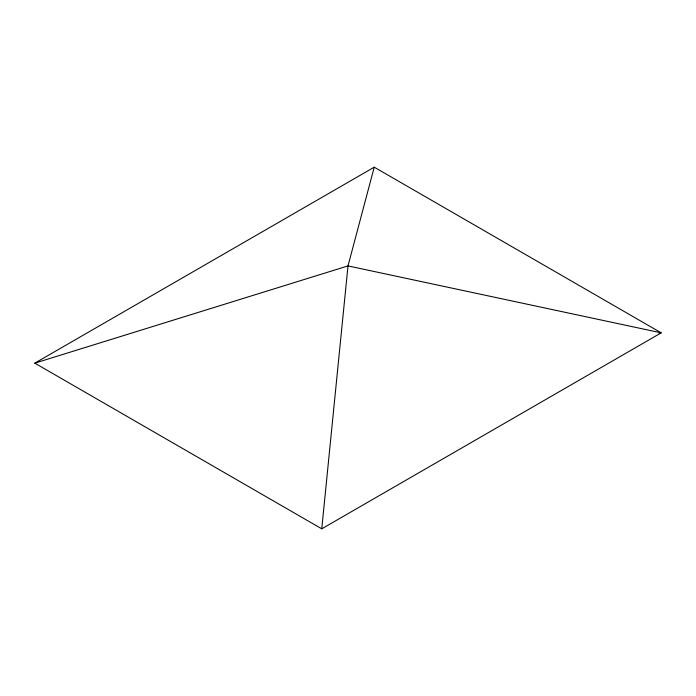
<?xml version="1.0" encoding="UTF-8"?>
<svg xmlns="http://www.w3.org/2000/svg" width="696" height="696" viewBox="0 0 696 696"><rect width="100%" height="100%" fill="white"/><g stroke="black" fill="none" stroke-linecap="round" stroke-linejoin="round"><path stroke-width="1.04" d="M321.761 528.821L348 265.907L374.239 167.179L661.2 332.853L321.761 528.821L34.8 363.147L374.239 167.179M659.129 333.506L661.2 332.853L348 265.907L34.8 363.147"/></g></svg>
